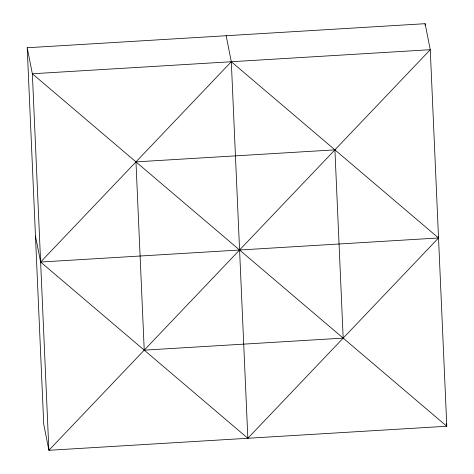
<?xml version="1.0" encoding="UTF-8"?>
<svg xmlns="http://www.w3.org/2000/svg" width="474" height="474" viewBox="0 0 474 474"><rect width="100%" height="100%" fill="white"/><g stroke="black" fill="none" stroke-linecap="round" stroke-linejoin="round"><path stroke-width="0.71" d="M35.473 236.022L40.622 262.033L247.843 438.272L438.527 237.978L438.243 236.532M27.208 47.755L425.113 23.7L430.262 49.705L446.792 426.245L48.887 450.3L43.738 424.295L27.208 47.755L32.356 73.766L48.887 450.3L430.262 49.705L32.356 73.766L446.792 426.245M446.224 423.353L446.65 425.522M226.157 35.728L231.312 61.733L247.843 438.272M425.113 23.7L425.178 25.175M231.312 61.733L40.622 262.033L438.527 237.978L231.312 61.733M334.917 149.855L135.967 161.883L144.232 350.15L343.182 338.122L334.917 149.855"/></g></svg>
